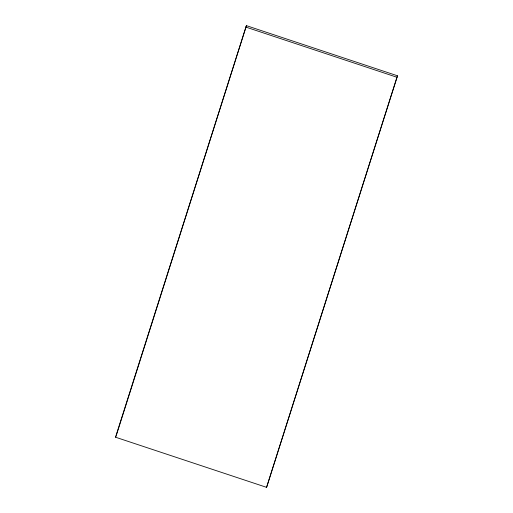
<?xml version="1.0" encoding="UTF-8"?>
<svg xmlns="http://www.w3.org/2000/svg" width="513" height="513" viewBox="0 0 513 513"><rect width="100%" height="100%" fill="white"/><g stroke="black" fill="none" stroke-linecap="round" stroke-linejoin="round"><path stroke-width="0.77" d="M115.515 437.204L246.413 25.65L397.485 75.796L266.587 487.35L115.515 437.204L116.175 435.793M116.419 435.03L246.413 25.65M266.587 487.35L397.485 75.796M245.759 27.061L396.825 77.207"/></g></svg>
